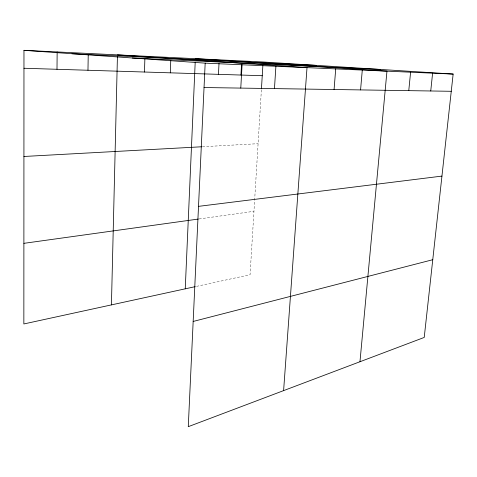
<?xml version="1.0" encoding="UTF-8"?>
<svg xmlns="http://www.w3.org/2000/svg" width="477" height="477" viewBox="0 0 477 477"><rect width="100%" height="100%" fill="white"/><g stroke="black" fill="none" stroke-linecap="round" stroke-linejoin="round"><path stroke-width="0.36" stroke-dasharray="2.38 1.79" d="M261.39 89.765L250.073 274.716L195.904 286.51M199.064 218.955L253.949 211.317M202.439 146.737L258.087 143.696"/><path stroke-width="0.72" d="M23.969 50.323L205.176 63.149L188.272 426.676L424.226 337.436L453.15 74.072L263.089 61.986L23.969 50.323L23.85 323.955L195.194 286.659M56.996 69.29L57.151 51.945M87.971 70.256L88.227 54.921M111.427 304.892L117.425 56.364M144.465 72.027L144.889 58.379M170.301 72.838L170.766 60.412M185.243 288.829L195.2 62.231M218.466 74.34L219.009 63.471M240.951 75.044L241.529 64.651M240.778 88.09L242.083 64.777M261.479 88.287L262.869 65.599M274.46 88.603L275.903 66.261M283.606 390.621L307.009 67.633L117.461 54.885M334.073 89.509L335.719 68.897M360.57 89.915L362.287 70.071M359.968 361.739L386.96 71.156L195.355 58.683M408.771 90.642L410.596 72.194M430.743 90.976L432.603 73.166M193.161 321.456L432.764 259.709M23.886 243.336L198.343 219.056M198.515 206.356L441.946 176.096M23.922 156.48L201.705 146.773M204.037 87.535L451.26 91.292M23.963 68.253L262.249 75.712M205.176 63.149L453.15 74.072M132.266 57.991L380.396 69.445M71.973 53.722L316.525 65.385"/></g></svg>
